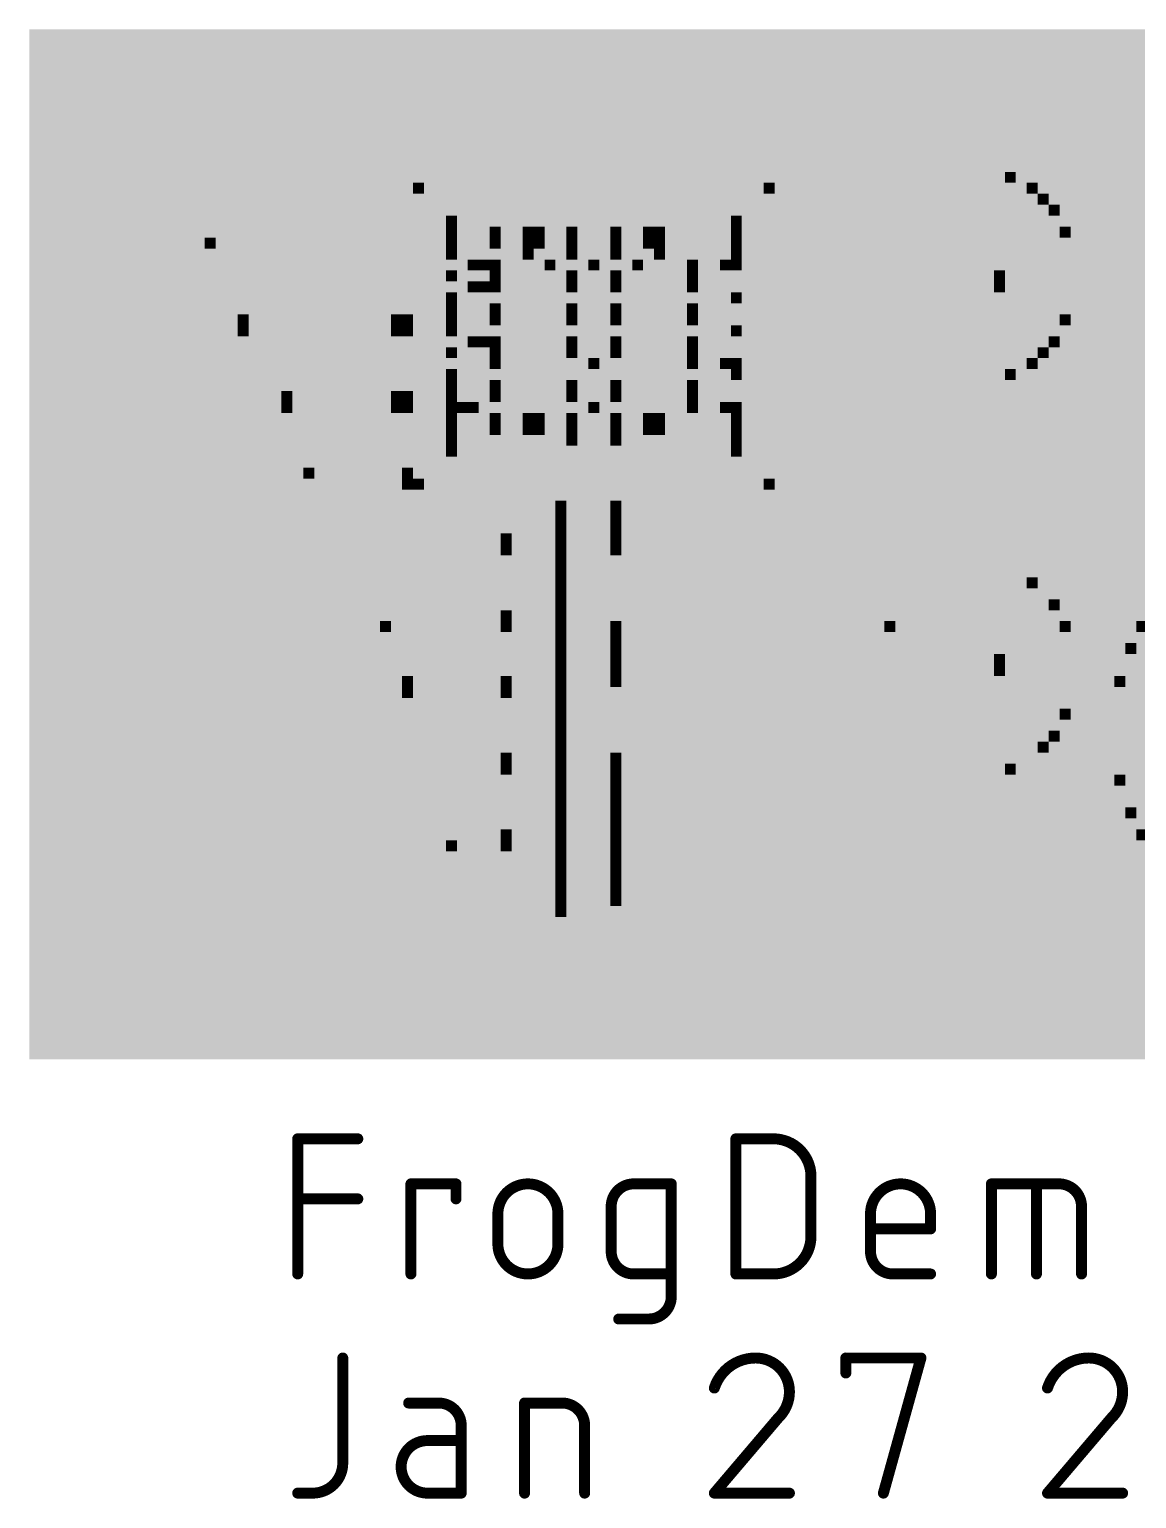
# Model space of a CAD drawing. Extents: x -12 to 108, y -5 to 75.
# Drawn here: x 87.21 to 94.91, y 53.68 to 63.89 of the extents above; entities that cross this region are included whole.
import ezdxf

# ---------------------------------------------------------------- set-up
doc = ezdxf.new("R2010")
doc.units = 0
doc.header["$MEASUREMENT"] = 0
doc.layers.get('0').update_dxf_attribs({"linetype": 'CONTINUOUS'})
for name, color, linetype in [('200', 132, 'CONTINUOUS'), ('201', 110, 'CONTINUOUS'), ('202', 140, 'CONTINUOUS'), ('203', 12, 'CONTINUOUS'), ('204', 40, 'CONTINUOUS'), ('21', 41, 'CONTINUOUS')]:
    doc.layers.add(name, color=color, linetype=linetype)

# ---------------------------------------------------------------- blocks, each defined once
blk = doc.blocks.new('RECT')
blk.add_solid([(-0.5, -0.5), (0.5, -0.5), (-0.5, 0.5), (0.5, 0.5)])

msp = doc.modelspace()

# ---------------------------------------------------------------- linework, layer by layer
at = {"layer": '21'}
for points, const_width in [([(89.0954, 56.1791, 1), (89.0573, 56.1791)], 0.0381), ([(89.0764, 56.1982, 1), (89.0764, 56.1601)], 0.0381), ([(89.4941, 56.1601, 1), (89.4941, 56.1982)], 0.0381), ([(92.1226, 56.1982, 1), (92.1226, 56.1601)], 0.0381), ([(92.1417, 56.1791, 1), (92.1036, 56.1791)], 0.0381), ([(92.3837, 56.1982, 1), (92.3837, 56.1601)], 0.0381), ([(92.6447, 55.9181, 0.4142), (92.3837, 56.1791)], 0.0762), ([(92.3837, 56.1601, 1), (92.3837, 56.1982)], 0.0381), ([(89.8635, 55.8849, 1), (89.8635, 55.8468)], 0.0381), ([(89.8826, 55.8659, 1), (89.8445, 55.8659)], 0.0381), ([(90.1958, 55.8659, 1), (90.1577, 55.8659)], 0.0381), ([(90.1768, 55.8468, 1), (90.1768, 55.8849)], 0.0381), ([(90.8856, 55.657, 1), (90.468, 55.657)], 0.0762), ([(91.4125, 55.8659, 0.4142), (91.2559, 55.7092)], 0.0762), ([(91.4125, 55.8849, 1), (91.4125, 55.8468)], 0.0381), ([(91.4125, 55.8468, 1), (91.4125, 55.8849)], 0.0381), ([(91.6926, 55.8659, 1), (91.6545, 55.8659)], 0.0381), ([(91.6736, 55.8468, 1), (91.6736, 55.8849)], 0.0381), ([(92.6638, 55.9181, 1), (92.6257, 55.9181)], 0.0381), ([(92.6257, 55.9181, 1), (92.6638, 55.9181)], 0.0381), ([(93.4764, 55.657, 1), (93.0587, 55.657)], 0.0762), ([(93.9182, 55.8659, 1), (93.8801, 55.8659)], 0.0381), ([(93.8992, 55.8849, 1), (93.8992, 55.8468)], 0.0381), ([(94.2315, 55.8659, 1), (94.1934, 55.8659)], 0.0381), ([(94.5257, 55.7092, 0.4142), (94.3691, 55.8659)], 0.0762), ([(94.3691, 55.8849, 1), (94.3691, 55.8468)], 0.0381), ([(94.3691, 55.8468, 1), (94.3691, 55.8849)], 0.0381), ([(89.0764, 55.7805, 1), (89.0764, 55.7424)], 0.0381), ([(89.4941, 55.7424, 1), (89.4941, 55.7805)], 0.0381), ([(90.1577, 55.7614, 1), (90.1958, 55.7614)], 0.0381), ([(90.487, 55.657, 1), (90.4489, 55.657)], 0.0381), ([(90.9047, 55.657, 1), (90.8666, 55.657)], 0.0381), ([(91.2749, 55.7092, 1), (91.2368, 55.7092)], 0.0381), ([(91.2368, 55.7092, 1), (91.2749, 55.7092)], 0.0381), ([(93.0778, 55.657, 1), (93.0397, 55.657)], 0.0381), ([(93.4955, 55.657, 1), (93.4574, 55.657)], 0.0381), ([(94.5448, 55.7092, 1), (94.5067, 55.7092)], 0.0381), ([(94.5067, 55.7092, 1), (94.5448, 55.7092)], 0.0381), ([(90.4489, 55.657, 1), (90.487, 55.657)], 0.0381), ([(90.8666, 55.657, 1), (90.9047, 55.657)], 0.0381), ([(93.0587, 55.5717, 1), (93.0587, 55.5336)], 0.0381), ([(93.0397, 55.657, 1), (93.0778, 55.657)], 0.0381), ([(93.4574, 55.657, 1), (93.4955, 55.657)], 0.0381), ([(93.4764, 55.5336, 1), (93.4764, 55.5717)], 0.0381), ([(90.487, 55.4482, 1), (90.4489, 55.4482)], 0.0381), ([(90.468, 55.4482, 1), (90.8856, 55.4482)], 0.0762), ([(90.9047, 55.4482, 1), (90.8666, 55.4482)], 0.0381), ([(92.3837, 55.2393, 0.4142), (92.6447, 55.5004)], 0.0762), ([(92.6638, 55.5004, 1), (92.6257, 55.5004)], 0.0381), ([(92.6257, 55.5004, 1), (92.6638, 55.5004)], 0.0381), ([(93.4574, 55.5526, 1), (93.4955, 55.5526)], 0.0381), ([(90.4489, 55.4482, 1), (90.487, 55.4482)], 0.0381), ([(90.8666, 55.4482, 1), (90.9047, 55.4482)], 0.0381), ([(91.2749, 55.396, 1), (91.2368, 55.396)], 0.0381), ([(91.2368, 55.396, 1), (91.2749, 55.396)], 0.0381), ([(91.2559, 55.396, 0.4142), (91.4125, 55.2393)], 0.0762), ([(93.0587, 55.396, 0.4142), (93.2154, 55.2393)], 0.0762), ([(93.0778, 55.396, 1), (93.0397, 55.396)], 0.0381), ([(93.0397, 55.396, 1), (93.0778, 55.396)], 0.0381), ([(91.4125, 55.2584, 1), (91.4125, 55.2203)], 0.0381), ([(91.4125, 55.2203, 1), (91.4125, 55.2584)], 0.0381), ([(91.6736, 55.2203, 1), (91.6736, 55.2584)], 0.0381), ([(92.1226, 55.2584, 1), (92.1226, 55.2203)], 0.0381), ([(92.3837, 55.2584, 1), (92.3837, 55.2203)], 0.0381), ([(92.3837, 55.2203, 1), (92.3837, 55.2584)], 0.0381), ([(93.2154, 55.2584, 1), (93.2154, 55.2203)], 0.0381), ([(93.2154, 55.2203, 1), (93.2154, 55.2584)], 0.0381), ([(93.4764, 55.2203, 1), (93.4764, 55.2584)], 0.0381), ([(89.0573, 55.2393, 1), (89.0954, 55.2393)], 0.0381), ([(89.8445, 55.2393, 1), (89.8826, 55.2393)], 0.0381), ([(92.1036, 55.2393, 1), (92.1417, 55.2393)], 0.0381), ([(93.8801, 55.2393, 1), (93.9182, 55.2393)], 0.0381), ([(94.1934, 55.2393, 1), (94.2315, 55.2393)], 0.0381), ([(94.5067, 55.2393, 1), (94.5448, 55.2393)], 0.0381), ([(91.5169, 54.9261, 0.4142), (91.6736, 55.0827)], 0.0762), ([(91.6926, 55.0827, 1), (91.6545, 55.0827)], 0.0381), ([(91.6545, 55.0827, 1), (91.6926, 55.0827)], 0.0381), ([(91.3081, 54.9451, 1), (91.3081, 54.907)], 0.0381), ([(91.5169, 54.9451, 1), (91.5169, 54.907)], 0.0381), ([(91.5169, 54.907, 1), (91.5169, 54.9451)], 0.0381), ([(89.4087, 54.6551, 1), (89.3706, 54.6551)], 0.0381), ([(92.26, 54.6551, 0.3252), (91.9729, 54.4463)], 0.0762), ([(92.26, 54.6742, 1), (92.26, 54.6361)], 0.0381), ([(92.495, 54.4202, 0.4142), (92.26, 54.6551)], 0.0762), ([(92.26, 54.6361, 1), (92.26, 54.6742)], 0.0381), ([(92.9063, 54.6551, 1), (92.8682, 54.6551)], 0.0381), ([(92.8873, 54.6742, 1), (92.8873, 54.6361)], 0.0381), ([(93.4277, 54.65, 1), (93.391, 54.6602)], 0.0381), ([(93.4094, 54.6361, 1), (93.4094, 54.6742)], 0.0381), ([(94.5765, 54.6551, 0.3252), (94.2893, 54.4463)], 0.0762), ([(94.5765, 54.6742, 1), (94.5765, 54.6361)], 0.0381), ([(94.8115, 54.4202, 0.4142), (94.5765, 54.6551)], 0.0762), ([(94.5765, 54.6361, 1), (94.5765, 54.6742)], 0.0381), ([(92.8682, 54.5507, 1), (92.9063, 54.5507)], 0.0381), ([(91.9547, 54.4522, 1), (91.991, 54.4404)], 0.0381), ([(92.4167, 54.2374, 0.2052), (92.495, 54.4202)], 0.0762), ([(92.514, 54.4202, 1), (92.4759, 54.4202)], 0.0381), ([(94.2712, 54.4522, 1), (94.3075, 54.4404)], 0.0381), ([(94.7331, 54.2374, 0.2052), (94.8115, 54.4202)], 0.0762), ([(94.8305, 54.4202, 1), (94.7924, 54.4202)], 0.0381), ([(89.8477, 54.3609, 1), (89.8477, 54.3228)], 0.0381), ([(90.2132, 54.1852, 0.4142), (90.0565, 54.3419)], 0.0762), ([(90.0565, 54.3609, 1), (90.0565, 54.3228)], 0.0381), ([(90.0565, 54.3228, 1), (90.0565, 54.3609)], 0.0381), ([(90.6725, 54.3419, 1), (90.6344, 54.3419)], 0.0381), ([(90.6535, 54.3609, 1), (90.6535, 54.3228)], 0.0381), ([(91.0712, 54.1852, 0.4142), (90.9145, 54.3419)], 0.0762), ([(90.9145, 54.3609, 1), (90.9145, 54.3228)], 0.0381), ([(90.9145, 54.3228, 1), (90.9145, 54.3609)], 0.0381), ([(92.4759, 54.4202, 1), (92.514, 54.4202)], 0.0381), ([(94.7924, 54.4202, 1), (94.8305, 54.4202)], 0.0381), ([(92.4035, 54.2512, 1), (92.4298, 54.2236)], 0.0381), ([(92.4312, 54.2251, 1), (92.4022, 54.2498)], 0.0381), ([(94.72, 54.2512, 1), (94.7463, 54.2236)], 0.0381), ([(94.7477, 54.2251, 1), (94.7186, 54.2498)], 0.0381), ([(90.2322, 54.1852, 1), (90.1941, 54.1852)], 0.0381), ([(90.1941, 54.1852, 1), (90.2322, 54.1852)], 0.0381), ([(91.0902, 54.1852, 1), (91.0521, 54.1852)], 0.0381), ([(91.0521, 54.1852, 1), (91.0902, 54.1852)], 0.0381), ([(89.9782, 54.0808, 1), (89.9782, 53.7153)], 0.0762), ([(89.9782, 54.0999, 1), (89.9782, 54.0618)], 0.0381), ([(89.9782, 54.0618, 1), (89.9782, 54.0999)], 0.0381), ([(90.2132, 54.0618, 1), (90.2132, 54.0999)], 0.0381), ([(89.1808, 53.7153, 0.4142), (89.3896, 53.9242)], 0.0762), ([(89.4087, 53.9242, 1), (89.3706, 53.9242)], 0.0381), ([(89.3706, 53.9242, 1), (89.4087, 53.9242)], 0.0381), ([(89.0764, 53.7344, 1), (89.0764, 53.6963)], 0.0381), ([(89.1808, 53.7344, 1), (89.1808, 53.6963)], 0.0381), ([(89.1808, 53.6963, 1), (89.1808, 53.7344)], 0.0381), ([(89.9782, 53.7344, 1), (89.9782, 53.6963)], 0.0381), ([(89.9782, 53.6963, 1), (89.9782, 53.7344)], 0.0381), ([(90.2132, 53.6963, 1), (90.2132, 53.7344)], 0.0381), ([(91.9729, 53.7344, 1), (91.9729, 53.6963)], 0.0381), ([(91.9584, 53.7277, 1), (91.9874, 53.703)], 0.0381), ([(92.495, 53.6963, 1), (92.495, 53.7344)], 0.0381), ([(93.13, 53.7204, 1), (93.1667, 53.7102)], 0.0381), ([(94.2893, 53.7344, 1), (94.2893, 53.6963)], 0.0381), ([(94.2748, 53.7277, 1), (94.3039, 53.703)], 0.0381), ([(94.8115, 53.6963, 1), (94.8115, 53.7344)], 0.0381), ([(90.1941, 53.7153, 1), (90.2322, 53.7153)], 0.0381), ([(90.6344, 53.7153, 1), (90.6725, 53.7153)], 0.0381), ([(91.0521, 53.7153, 1), (91.0902, 53.7153)], 0.0381)]:
    msp.add_lwpolyline(points, format="xyb", dxfattribs=dict(at, const_width=const_width))
at = {"layer": '21', "const_width": 0.0762}
for points in [[(89.0764, 55.2393), (89.0764, 56.1791)], [(89.0764, 56.1791), (89.4941, 56.1791)], [(92.1226, 55.2393), (92.1226, 56.1791)], [(92.1226, 56.1791), (92.3837, 56.1791)], [(89.8635, 55.2393), (89.8635, 55.8659)], [(89.8635, 55.8659), (90.1768, 55.8659)], [(90.1768, 55.8659), (90.1768, 55.7614)], [(91.4125, 55.8659), (91.6736, 55.8659)], [(91.6736, 55.8659), (91.6736, 55.0827)], [(92.6447, 55.9181), (92.6447, 55.5004)], [(93.8992, 55.2393), (93.8992, 55.8659)], [(93.8992, 55.8659), (94.3691, 55.8659)], [(94.2125, 55.2393), (94.2125, 55.8659)], [(89.0764, 55.7614), (89.4941, 55.7614)], [(90.468, 55.4482), (90.468, 55.657)], [(90.8856, 55.657), (90.8856, 55.4482)], [(91.2559, 55.396), (91.2559, 55.7092)], [(93.0587, 55.396), (93.0587, 55.657)], [(93.4764, 55.657), (93.4764, 55.5526)], [(94.5257, 55.7092), (94.5257, 55.2393)], [(93.4764, 55.5526), (93.0587, 55.5526)], [(91.6736, 55.2393), (91.4125, 55.2393)], [(92.3837, 55.2393), (92.1226, 55.2393)], [(93.4764, 55.2393), (93.2154, 55.2393)], [(91.5169, 54.9261), (91.3081, 54.9261)], [(89.3896, 54.6551), (89.3896, 53.9242)], [(92.8873, 54.5507), (92.8873, 54.6551)], [(92.8873, 54.6551), (93.4094, 54.6551)], [(93.4094, 54.6551), (93.1483, 53.7153)], [(90.0565, 54.3419), (89.8477, 54.3419)], [(90.6535, 53.7153), (90.6535, 54.3419)], [(90.6535, 54.3419), (90.9145, 54.3419)], [(92.4167, 54.2374), (91.9729, 53.7153)], [(94.7331, 54.2374), (94.2893, 53.7153)], [(90.2132, 53.7153), (90.2132, 54.1852)], [(91.0712, 54.1852), (91.0712, 53.7153)], [(90.2132, 54.0808), (89.9782, 54.0808)], [(89.1808, 53.7153), (89.0764, 53.7153)], [(89.9782, 53.7153), (90.2132, 53.7153)], [(91.9729, 53.7153), (92.495, 53.7153)], [(94.2893, 53.7153), (94.8115, 53.7153)]]:
    msp.add_lwpolyline(points, dxfattribs=at)

# ---------------------------------------------------------------- block references
at = {"layer": '200', "yscale": 0.0762}
for p, xscale in [((93.345, 62.865), 1.2954), ((95.7834, 62.865), 1.7526), ((93.4212, 62.7888), 1.4478), ((93.4593, 62.7126), 1.524), ((95.7834, 62.7888), 1.7526), ((95.7834, 62.7126), 1.7526), ((93.4974, 62.6364), 1.6002), ((95.7834, 62.6364), 1.7526), ((93.5355, 62.5602), 1.6764), ((95.7834, 62.5602), 1.7526), ((90.5637, 62.484), 0.1524), ((90.5637, 62.4078), 0.1524), ((90.8685, 62.484), 0.1524), ((90.8685, 62.4078), 0.1524), ((91.1352, 62.484), 0.2286), ((91.1352, 62.4078), 0.2286), ((91.4019, 62.484), 0.1524), ((91.4019, 62.4078), 0.1524), ((91.7067, 62.484), 0.1524), ((91.7067, 62.4078), 0.1524), ((92.9259, 62.484), 0.4572), ((92.9259, 62.4078), 0.4572), ((94.0308, 62.484), 0.6858), ((94.1451, 62.4078), 0.6096), ((95.1738, 62.484), 0.5334), ((95.1357, 62.4078), 0.4572), ((92.9259, 62.3316), 0.4572), ((94.1832, 62.3316), 0.5334), ((95.1357, 62.3316), 0.4572), ((90.297, 62.2554), 0.0762), ((91.9353, 62.2554), 0.1524), ((92.9259, 62.2554), 0.4572), ((94.1832, 62.2554), 0.5334), ((95.1357, 62.2554), 0.4572), ((90.297, 62.1792), 0.2286), ((90.297, 62.103), 0.0762), ((91.9353, 62.1792), 0.1524), ((91.9353, 62.103), 0.1524), ((92.9259, 62.1792), 0.4572), ((92.9259, 62.103), 0.4572), ((94.2213, 62.1792), 0.4572), ((94.2213, 62.103), 0.4572), ((95.1357, 62.1792), 0.4572), ((95.1357, 62.103), 0.4572), ((92.9259, 62.0268), 0.4572), ((94.1832, 62.0268), 0.5334), ((95.1738, 62.0268), 0.5334), ((90.297, 61.9506), 0.2286), ((90.297, 61.8744), 0.2286), ((91.9353, 61.9506), 0.1524), ((91.9353, 61.8744), 0.1524), ((92.9259, 61.9506), 0.4572), ((92.9259, 61.8744), 0.4572), ((94.0308, 61.8744), 0.6858), ((94.1451, 61.9506), 0.6096), ((95.7072, 61.9506), 1.6002), ((95.7453, 61.8744), 1.6764), ((93.5355, 61.7982), 1.6764), ((95.7453, 61.7982), 1.6764), ((90.297, 61.722), 0.0762), ((91.9353, 61.722), 0.1524), ((93.4974, 61.722), 1.6002), ((95.7453, 61.722), 1.6764), ((90.297, 61.6458), 0.2286), ((91.9353, 61.6458), 0.1524), ((93.4593, 61.6458), 1.524), ((93.4212, 61.5696), 1.4478), ((95.7453, 61.6458), 1.6764), ((95.1738, 61.5696), 0.5334), ((93.345, 61.4934), 1.2954), ((95.1357, 61.4934), 0.4572), ((90.297, 61.4172), 0.2286), ((91.9353, 61.4172), 0.1524), ((92.9259, 61.4172), 0.4572), ((95.1357, 61.4172), 0.4572), ((90.297, 61.341), 0.2286), ((91.9353, 61.341), 0.1524), ((92.9259, 61.341), 0.4572), ((92.9259, 61.2648), 0.4572), ((95.1357, 61.341), 0.4572), ((95.1357, 61.2648), 0.4572), ((90.5637, 61.1886), 0.1524), ((90.8685, 61.1886), 0.1524), ((91.1352, 61.1886), 0.2286), ((91.4019, 61.1886), 0.1524), ((91.7067, 61.1886), 0.1524), ((92.9259, 61.1886), 0.4572), ((95.1357, 61.1886), 0.4572), ((90.5637, 61.1124), 0.1524), ((90.8685, 61.1124), 0.1524), ((91.1352, 61.1124), 0.2286), ((91.4019, 61.1124), 0.1524), ((91.7067, 61.1124), 0.1524), ((92.9259, 61.1124), 0.4572), ((95.1357, 61.1124), 0.4572), ((92.9259, 61.0362), 0.4572), ((92.9259, 60.96), 0.4572), ((95.1357, 61.0362), 0.4572), ((95.7834, 60.96), 1.7526), ((92.9259, 60.8838), 0.4572), ((95.7834, 60.8838), 1.7526), ((92.9259, 60.8076), 0.4572), ((95.7834, 60.8076), 1.7526), ((92.9259, 60.7314), 0.4572), ((92.9259, 60.6552), 0.4572), ((95.7834, 60.7314), 1.7526), ((95.7834, 60.6552), 1.7526), ((92.9259, 60.579), 0.4572), ((95.7834, 60.579), 1.7526), ((93.3831, 60.1218), 1.3716), ((93.4212, 60.0456), 1.4478), ((93.4974, 59.9694), 1.6002), ((93.4974, 59.8932), 1.6002), ((93.5355, 59.817), 1.6764), ((92.9259, 59.7408), 0.4572), ((94.0689, 59.7408), 0.6096), ((92.9259, 59.6646), 0.4572), ((94.1451, 59.6646), 0.6096), ((95.2119, 59.6646), 0.6096), ((92.9259, 59.5884), 0.4572), ((94.1832, 59.5884), 0.5334), ((95.1738, 59.5884), 0.5334), ((92.9259, 59.5122), 0.4572), ((92.9259, 59.436), 0.4572), ((94.2213, 59.5122), 0.4572), ((94.2213, 59.436), 0.4572), ((95.0976, 59.5122), 0.5334), ((95.0976, 59.436), 0.5334), ((92.9259, 59.3598), 0.4572), ((94.1832, 59.3598), 0.5334), ((95.0595, 59.3598), 0.4572), ((92.9259, 59.2836), 0.4572), ((94.1832, 59.2836), 0.5334), ((95.0214, 59.2836), 0.5334), ((92.9259, 59.2074), 0.4572), ((92.9259, 59.1312), 0.4572), ((93.9927, 59.1312), 0.762), ((94.1451, 59.2074), 0.6096), ((95.0214, 59.2074), 0.5334), ((95.0214, 59.1312), 0.5334), ((93.5355, 59.055), 1.6764), ((95.0214, 59.055), 0.5334), ((93.4974, 58.9788), 1.6002), ((95.0214, 58.9788), 0.5334), ((93.4593, 58.9026), 1.524), ((93.4212, 58.8264), 1.4478), ((95.0214, 58.9026), 0.5334), ((95.0214, 58.8264), 0.5334), ((93.345, 58.7502), 1.2954), ((95.0214, 58.7502), 0.5334), ((92.9259, 58.674), 0.4572), ((95.0595, 58.674), 0.4572), ((92.9259, 58.5978), 0.4572), ((92.9259, 58.5216), 0.4572), ((95.0976, 58.5978), 0.5334), ((95.0976, 58.5216), 0.5334), ((92.9259, 58.4454), 0.4572), ((95.1738, 58.4454), 0.5334), ((92.9259, 58.3692), 0.4572), ((95.2119, 58.3692), 0.6096), ((92.9259, 58.293), 0.4572), ((92.9259, 58.2168), 0.4572), ((92.9259, 58.1406), 0.4572), ((92.9259, 58.0644), 0.4572), ((92.9259, 57.9882), 0.4572), ((92.9259, 57.912), 0.4572), ((92.9259, 57.8358), 0.4572)]:
    msp.add_blockref('RECT', p, dxfattribs=dict(at, xscale=xscale))
at = {"layer": '201', "yscale": 0.0762}
for p, xscale in [((91.1352, 62.865), 2.3622), ((94.0308, 62.865), 0.0762), ((89.916, 62.7888), 0.0762), ((92.3544, 62.7888), 0.0762), ((94.1832, 62.7888), 0.0762), ((94.2594, 62.7126), 0.0762), ((94.3356, 62.6364), 0.0762), ((89.154, 62.5602), 1.4478), ((90.1446, 62.5602), 0.0762), ((92.1258, 62.5602), 0.0762), ((88.4682, 62.4078), 0.0762), ((90.1446, 62.484), 0.0762), ((90.1446, 62.4078), 0.0762), ((90.4494, 62.484), 0.0762), ((90.4494, 62.4078), 0.0762), ((90.7542, 62.484), 0.0762), ((90.7542, 62.4078), 0.0762), ((91.5162, 62.484), 0.0762), ((91.5162, 62.4078), 0.0762), ((92.1258, 62.484), 0.0762), ((92.1258, 62.4078), 0.0762), ((93.4212, 62.484), 0.5334), ((94.4118, 62.484), 0.0762), ((90.1446, 62.3316), 0.0762), ((90.5637, 62.3316), 0.1524), ((90.8304, 62.3316), 0.2286), ((91.1352, 62.3316), 0.2286), ((91.44, 62.3316), 0.2286), ((91.7067, 62.3316), 0.1524), ((92.1258, 62.3316), 0.0762), ((90.1827, 62.2554), 0.1524), ((90.3732, 62.2554), 0.0762), ((90.5637, 62.2554), 0.1524), ((90.8304, 62.2554), 0.0762), ((91.1352, 62.2554), 0.0762), ((91.44, 62.2554), 0.0762), ((91.7067, 62.2554), 0.1524), ((92.1258, 62.2554), 0.0762), ((90.1446, 62.1792), 0.0762), ((90.1827, 62.103), 0.1524), ((90.3732, 62.103), 0.0762), ((90.5637, 62.1792), 0.1524), ((90.5637, 62.103), 0.1524), ((91.1352, 62.1792), 0.2286), ((91.1352, 62.103), 0.2286), ((91.7067, 62.1792), 0.1524), ((91.7067, 62.103), 0.1524), ((92.0877, 62.1792), 0.1524), ((92.0877, 62.103), 0.1524), ((93.9546, 62.1792), 0.0762), ((93.9546, 62.103), 0.0762), ((90.1446, 62.0268), 0.0762), ((92.1258, 62.0268), 0.0762), ((88.6968, 61.8744), 0.0762), ((89.7636, 61.8744), 0.0762), ((90.1446, 61.9506), 0.0762), ((90.1446, 61.8744), 0.0762), ((90.5637, 61.9506), 0.1524), ((90.5637, 61.8744), 0.1524), ((91.1352, 61.9506), 0.2286), ((91.1352, 61.8744), 0.2286), ((91.7067, 61.9506), 0.1524), ((91.7067, 61.8744), 0.1524), ((92.0877, 61.9506), 0.1524), ((92.0877, 61.8744), 0.1524), ((93.4212, 61.8744), 0.5334), ((94.4118, 61.8744), 0.0762), ((88.6968, 61.7982), 0.0762), ((89.7636, 61.7982), 0.0762), ((90.1446, 61.7982), 0.0762), ((92.1258, 61.7982), 0.0762), ((90.1827, 61.722), 0.1524), ((90.3732, 61.722), 0.0762), ((90.5637, 61.722), 0.1524), ((90.8685, 61.722), 0.1524), ((91.1352, 61.722), 0.2286), ((91.4019, 61.722), 0.1524), ((91.7067, 61.722), 0.1524), ((92.0877, 61.722), 0.1524), ((94.3356, 61.722), 0.0762), ((90.1446, 61.6458), 0.0762), ((90.2589, 61.5696), 0.3048), ((90.5637, 61.6458), 0.1524), ((90.5637, 61.5696), 0.1524), ((91.1352, 61.6458), 0.2286), ((91.1352, 61.5696), 0.0762), ((91.7067, 61.6458), 0.1524), ((91.7067, 61.5696), 0.1524), ((91.9353, 61.5696), 0.1524), ((92.0877, 61.6458), 0.1524), ((92.1258, 61.5696), 0.0762), ((94.1832, 61.5696), 0.0762), ((94.2594, 61.6458), 0.0762), ((90.1446, 61.4934), 0.0762), ((92.1258, 61.4934), 0.0762), ((94.0308, 61.4934), 0.0762), ((90.1446, 61.4172), 0.0762), ((90.5637, 61.4172), 0.1524), ((91.1352, 61.4172), 0.2286), ((91.7067, 61.4172), 0.1524), ((92.0877, 61.4172), 0.1524), ((93.345, 61.4172), 0.381), ((89.0016, 61.341), 0.0762), ((89.0016, 61.2648), 0.0762), ((89.7636, 61.341), 0.0762), ((89.7636, 61.2648), 0.0762), ((90.1446, 61.341), 0.0762), ((90.1446, 61.2648), 0.0762), ((90.297, 61.2648), 0.0762), ((90.5637, 61.341), 0.1524), ((90.5637, 61.2648), 0.1524), ((90.8685, 61.2648), 0.1524), ((91.1352, 61.341), 0.2286), ((91.1352, 61.2648), 0.0762), ((91.4019, 61.2648), 0.1524), ((91.7067, 61.341), 0.1524), ((91.7067, 61.2648), 0.1524), ((91.9353, 61.2648), 0.1524), ((92.0877, 61.341), 0.1524), ((92.1258, 61.2648), 0.0762), ((89.3826, 61.1886), 0.6858), ((90.1446, 61.1886), 0.0762), ((90.4494, 61.1886), 0.0762), ((90.7542, 61.1886), 0.0762), ((91.5162, 61.1886), 0.0762), ((92.1258, 61.1886), 0.0762), ((90.1446, 61.1124), 0.0762), ((90.4494, 61.1124), 0.0762), ((90.7542, 61.1124), 0.0762), ((91.5162, 61.1124), 0.0762), ((92.1258, 61.1124), 0.0762), ((90.1446, 61.0362), 0.0762), ((90.1446, 60.96), 0.0762), ((90.5637, 61.0362), 0.1524), ((90.8685, 61.0362), 0.1524), ((91.1352, 61.0362), 0.2286), ((91.4019, 61.0362), 0.1524), ((91.7067, 61.0362), 0.1524), ((92.1258, 61.0362), 0.0762), ((92.1258, 60.96), 0.0762), ((89.535, 60.8838), 0.6858), ((89.154, 60.8076), 0.0762), ((89.8398, 60.8076), 0.0762), ((89.4969, 60.7314), 0.6096), ((89.916, 60.7314), 0.0762), ((90.4113, 60.6552), 0.9144), ((91.821, 60.6552), 0.9906), ((92.3544, 60.7314), 0.0762), ((90.9066, 60.579), 0.0762), ((91.2876, 60.579), 0.0762), ((90.9066, 60.5028), 0.0762), ((91.2876, 60.5028), 0.0762), ((90.5256, 60.3504), 0.0762), ((90.9066, 60.4266), 0.0762), ((90.9066, 60.3504), 0.0762), ((91.2876, 60.4266), 0.0762), ((91.2876, 60.3504), 0.0762), ((90.5256, 60.2742), 0.0762), ((90.9066, 60.2742), 0.0762), ((91.2876, 60.2742), 0.0762), ((89.916, 60.198), 1.143), ((90.9066, 60.198), 0.0762), ((91.8972, 60.198), 1.2954), ((93.1545, 60.198), 0.9144), ((90.9066, 60.1218), 0.0762), ((90.9066, 60.0456), 0.0762), ((94.1832, 60.0456), 0.0762), ((90.9066, 59.9694), 0.0762), ((90.1065, 59.8932), 0.9144), ((90.9066, 59.8932), 0.0762), ((94.3356, 59.8932), 0.0762), ((89.6874, 59.7408), 0.0762), ((90.5256, 59.817), 0.0762), ((90.5256, 59.7408), 0.0762), ((90.9066, 59.817), 0.0762), ((90.9066, 59.7408), 0.0762), ((91.2876, 59.7408), 0.0762), ((93.1926, 59.7408), 0.0762), ((93.6498, 59.7408), 0.2286), ((94.4118, 59.7408), 0.0762), ((94.9452, 59.7408), 0.0762), ((90.9066, 59.6646), 0.0762), ((91.2876, 59.6646), 0.0762), ((90.9066, 59.5884), 0.0762), ((91.2876, 59.5884), 0.0762), ((94.869, 59.5884), 0.0762), ((90.9066, 59.5122), 0.0762), ((90.9066, 59.436), 0.0762), ((91.2876, 59.5122), 0.0762), ((91.2876, 59.436), 0.0762), ((93.9546, 59.5122), 0.0762), ((93.9546, 59.436), 0.0762), ((89.8398, 59.3598), 0.0762), ((90.5256, 59.3598), 0.0762), ((90.9066, 59.3598), 0.0762), ((91.2876, 59.3598), 0.0762), ((94.7928, 59.3598), 0.0762), ((89.8398, 59.2836), 0.0762), ((90.5256, 59.2836), 0.0762), ((90.9066, 59.2836), 0.0762), ((91.7067, 59.2836), 0.9144), ((90.1827, 59.2074), 0.6096), ((90.9066, 59.2074), 0.0762), ((90.9066, 59.1312), 0.0762), ((93.3831, 59.1312), 0.4572), ((94.4118, 59.1312), 0.0762), ((90.9066, 59.055), 0.0762), ((90.9066, 58.9788), 0.0762), ((94.3356, 58.9788), 0.0762), ((90.297, 58.9026), 0.381), ((90.5256, 58.8264), 0.0762), ((90.9066, 58.9026), 0.0762), ((90.9066, 58.8264), 0.0762), ((91.2876, 58.8264), 0.0762), ((94.2594, 58.9026), 0.0762), ((90.5256, 58.7502), 0.0762), ((90.9066, 58.7502), 0.0762), ((91.2876, 58.7502), 0.0762), ((94.0308, 58.7502), 0.0762), ((90.9066, 58.674), 0.0762), ((91.2876, 58.674), 0.0762), ((94.7928, 58.674), 0.0762), ((90.9066, 58.5978), 0.0762), ((90.9066, 58.5216), 0.0762), ((91.2876, 58.5978), 0.0762), ((91.2876, 58.5216), 0.0762), ((90.9066, 58.4454), 0.0762), ((91.2876, 58.4454), 0.0762), ((94.869, 58.4454), 0.0762), ((90.9066, 58.3692), 0.0762), ((91.2876, 58.3692), 0.0762), ((90.1446, 58.2168), 0.0762), ((90.5256, 58.293), 0.0762), ((90.5256, 58.2168), 0.0762), ((90.9066, 58.293), 0.0762), ((90.9066, 58.2168), 0.0762), ((91.2876, 58.293), 0.0762), ((91.2876, 58.2168), 0.0762), ((94.9452, 58.293), 0.0762), ((90.3732, 58.1406), 0.381), ((90.9066, 58.1406), 0.0762), ((91.2876, 58.1406), 0.0762), ((90.9066, 58.0644), 0.0762), ((91.2876, 58.0644), 0.0762), ((90.9066, 57.9882), 0.0762), ((90.9066, 57.912), 0.0762), ((91.2876, 57.9882), 0.0762), ((91.2876, 57.912), 0.0762), ((90.9066, 57.8358), 0.0762), ((91.2876, 57.8358), 0.0762), ((90.9066, 57.7596), 0.0762)]:
    msp.add_blockref('RECT', p, dxfattribs=dict(at, xscale=xscale))
at = {"layer": '202', "yscale": 0.0762}
for p, xscale in [((91.1352, 62.7126), 2.5146), ((91.1352, 62.7888), 2.3622), ((91.1352, 62.6364), 2.5146), ((89.9922, 62.5602), 0.2286), ((92.2782, 62.5602), 0.2286), ((89.2683, 62.484), 1.6764), ((89.3064, 62.4078), 1.6002), ((92.2782, 62.484), 0.2286), ((92.2782, 62.4078), 0.2286), ((89.9922, 62.3316), 0.2286), ((92.2782, 62.3316), 0.2286), ((89.9922, 62.2554), 0.2286), ((92.2782, 62.2554), 0.2286), ((89.9922, 62.1792), 0.2286), ((89.9922, 62.103), 0.2286), ((92.2782, 62.1792), 0.2286), ((92.2782, 62.103), 0.2286), ((89.9922, 62.0268), 0.2286), ((92.2782, 62.0268), 0.2286), ((89.2302, 61.8744), 0.9906), ((89.9922, 61.9506), 0.2286), ((89.9922, 61.8744), 0.2286), ((92.2782, 61.9506), 0.2286), ((92.2782, 61.8744), 0.2286), ((89.2302, 61.7982), 0.9906), ((89.9922, 61.7982), 0.2286), ((92.2782, 61.7982), 0.2286), ((89.9922, 61.722), 0.2286), ((92.2782, 61.722), 0.2286), ((89.9922, 61.6458), 0.2286), ((89.9922, 61.5696), 0.2286), ((92.2782, 61.6458), 0.2286), ((92.2782, 61.5696), 0.2286), ((89.9922, 61.4934), 0.2286), ((92.2782, 61.4934), 0.2286), ((89.9922, 61.4172), 0.2286), ((92.2782, 61.4172), 0.2286), ((89.3826, 61.341), 0.6858), ((89.3826, 61.2648), 0.6858), ((89.9922, 61.341), 0.2286), ((89.9922, 61.2648), 0.2286), ((92.2782, 61.341), 0.2286), ((92.2782, 61.2648), 0.2286), ((89.9922, 61.1886), 0.2286), ((92.2782, 61.1886), 0.2286), ((89.9922, 61.1124), 0.2286), ((92.2782, 61.1124), 0.2286), ((89.9922, 61.0362), 0.2286), ((89.9922, 60.96), 0.2286), ((92.2782, 61.0362), 0.2286), ((92.2782, 60.96), 0.2286), ((91.1352, 60.8838), 2.5146), ((89.4969, 60.8076), 0.6096), ((91.1352, 60.8076), 2.5146), ((91.1352, 60.7314), 2.3622), ((91.0971, 60.6552), 0.4572), ((91.0971, 60.579), 0.3048), ((91.0971, 60.5028), 0.3048), ((89.916, 60.3504), 1.143), ((91.0971, 60.4266), 0.3048), ((91.0971, 60.3504), 0.3048), ((89.916, 60.2742), 1.143), ((91.0971, 60.2742), 0.3048), ((91.0971, 60.198), 0.3048), ((91.7448, 60.1218), 1.6002), ((91.7448, 60.0456), 1.6002), ((91.7448, 59.9694), 1.6002), ((91.7448, 59.8932), 1.6002), ((90.0684, 59.817), 0.8382), ((90.1065, 59.7408), 0.762), ((91.7448, 59.817), 1.6002), ((91.0971, 59.7408), 0.3048), ((91.0971, 59.6646), 0.3048), ((91.0971, 59.5884), 0.3048), ((91.0971, 59.5122), 0.3048), ((91.0971, 59.436), 0.3048), ((90.1827, 59.3598), 0.6096), ((91.0971, 59.3598), 0.3048), ((90.1827, 59.2836), 0.6096), ((91.0971, 59.2836), 0.3048), ((91.5543, 59.2074), 1.2192), ((91.5543, 59.1312), 1.2192), ((91.5543, 59.055), 1.2192), ((91.5543, 58.9788), 1.2192), ((90.2589, 58.8264), 0.4572), ((91.5543, 58.9026), 1.2192), ((91.0971, 58.8264), 0.3048), ((90.2589, 58.7502), 0.4572), ((91.0971, 58.7502), 0.3048), ((91.0971, 58.674), 0.3048), ((91.0971, 58.5978), 0.3048), ((91.0971, 58.5216), 0.3048), ((91.0971, 58.4454), 0.3048), ((91.0971, 58.3692), 0.3048), ((90.3351, 58.293), 0.3048), ((90.3351, 58.2168), 0.3048), ((91.0971, 58.293), 0.3048), ((91.0971, 58.2168), 0.3048), ((91.0971, 58.1406), 0.3048), ((91.0971, 58.0644), 0.3048), ((91.0971, 57.9882), 0.3048), ((91.0971, 57.912), 0.3048), ((91.0971, 57.8358), 0.3048), ((91.0971, 57.7596), 0.3048)]:
    msp.add_blockref('RECT', p, dxfattribs=dict(at, xscale=xscale))
at = {"layer": '203', "xscale": 0.1524, "yscale": 0.0762}
for p in [(90.8685, 62.1792), (90.8685, 62.103), (91.4019, 62.1792), (91.4019, 62.103), (90.8685, 62.0268), (91.4019, 62.0268), (90.8685, 61.9506), (90.8685, 61.8744), (91.4019, 61.9506), (91.4019, 61.8744), (90.8685, 61.6458), (90.8685, 61.5696), (91.4019, 61.6458), (91.4019, 61.5696), (90.8685, 61.4934), (91.4019, 61.4934), (90.8685, 61.4172), (91.4019, 61.4172), (90.8685, 61.341), (91.4019, 61.341)]:
    msp.add_blockref('RECT', p, dxfattribs=at)
at = {"layer": '204', "yscale": 0.0762}
for p, xscale in [((93.9546, 63.8556), 13.4874), ((93.9546, 63.7794), 13.4874), ((93.9546, 63.7032), 13.4874), ((93.9546, 63.627), 13.4874), ((93.9546, 63.5508), 13.4874), ((93.9546, 63.4746), 13.4874), ((93.9546, 63.3984), 13.4874), ((93.9546, 63.3222), 13.4874), ((93.9546, 63.246), 13.4874), ((93.9546, 63.1698), 13.4874), ((93.9546, 63.0936), 13.4874), ((93.9546, 63.0174), 13.4874), ((93.9546, 62.9412), 13.4874), ((88.5825, 62.865), 2.7432), ((92.5068, 62.865), 0.381), ((94.488, 62.865), 0.8382), ((88.5444, 62.7888), 2.667), ((88.5444, 62.7126), 2.667), ((92.5449, 62.7888), 0.3048), ((92.5449, 62.7126), 0.3048), ((94.5642, 62.7888), 0.6858), ((94.6023, 62.7126), 0.6096), ((88.5444, 62.6364), 2.667), ((92.5449, 62.6364), 0.3048), ((94.6404, 62.6364), 0.5334), ((87.8205, 62.5602), 1.2192), ((91.1352, 62.5602), 1.905), ((92.5449, 62.5602), 0.3048), ((94.6404, 62.5602), 0.5334), ((87.8205, 62.484), 1.2192), ((87.8205, 62.4078), 1.2192), ((90.297, 62.484), 0.2286), ((90.297, 62.4078), 0.2286), ((90.678, 62.484), 0.0762), ((90.678, 62.4078), 0.0762), ((90.9828, 62.484), 0.0762), ((90.9828, 62.4078), 0.0762), ((91.2876, 62.484), 0.0762), ((91.2876, 62.4078), 0.0762), ((91.5924, 62.484), 0.0762), ((91.5924, 62.4078), 0.0762), ((91.9353, 62.484), 0.3048), ((91.9353, 62.4078), 0.3048), ((92.5449, 62.484), 0.3048), ((92.5449, 62.4078), 0.3048), ((93.4974, 62.4078), 0.6858), ((94.6785, 62.484), 0.4572), ((94.6785, 62.4078), 0.4572), ((88.5444, 62.3316), 2.667), ((90.3351, 62.3316), 0.3048), ((90.678, 62.3316), 0.0762), ((90.9828, 62.3316), 0.0762), ((91.2876, 62.3316), 0.0762), ((91.5924, 62.3316), 0.0762), ((91.9353, 62.3316), 0.3048), ((92.5449, 62.3316), 0.3048), ((93.5355, 62.3316), 0.762), ((94.6785, 62.3316), 0.4572), ((88.5444, 62.2554), 2.667), ((90.4494, 62.2554), 0.0762), ((90.7161, 62.2554), 0.1524), ((90.9828, 62.2554), 0.2286), ((91.2876, 62.2554), 0.2286), ((91.5543, 62.2554), 0.1524), ((91.821, 62.2554), 0.0762), ((92.0496, 62.2554), 0.0762), ((92.5449, 62.2554), 0.3048), ((93.5355, 62.2554), 0.762), ((94.6785, 62.2554), 0.4572), ((88.5444, 62.1792), 2.667), ((88.5444, 62.103), 2.667), ((90.4494, 62.1792), 0.0762), ((90.4494, 62.103), 0.0762), ((90.7161, 62.1792), 0.1524), ((90.7161, 62.103), 0.1524), ((90.9828, 62.1792), 0.0762), ((90.9828, 62.103), 0.0762), ((91.2876, 62.1792), 0.0762), ((91.2876, 62.103), 0.0762), ((91.5543, 62.1792), 0.1524), ((91.5543, 62.103), 0.1524), ((91.821, 62.1792), 0.0762), ((91.821, 62.103), 0.0762), ((92.5449, 62.1792), 0.3048), ((92.5449, 62.103), 0.3048), ((93.5355, 62.1792), 0.762), ((93.5355, 62.103), 0.762), ((94.6785, 62.1792), 0.4572), ((94.6785, 62.103), 0.4572), ((88.5444, 62.0268), 2.667), ((90.4875, 62.0268), 0.6096), ((91.1352, 62.0268), 0.381), ((91.7829, 62.0268), 0.6096), ((92.5449, 62.0268), 0.3048), ((93.5355, 62.0268), 0.762), ((94.6785, 62.0268), 0.4572), ((88.5444, 61.9506), 2.667), ((87.9348, 61.8744), 1.4478), ((89.8398, 61.8744), 0.0762), ((90.4494, 61.9506), 0.0762), ((90.4494, 61.8744), 0.0762), ((90.7161, 61.9506), 0.1524), ((90.7161, 61.8744), 0.1524), ((90.9828, 61.9506), 0.0762), ((90.9828, 61.8744), 0.0762), ((91.2876, 61.9506), 0.0762), ((91.2876, 61.8744), 0.0762), ((91.5543, 61.9506), 0.1524), ((91.5543, 61.8744), 0.1524), ((91.821, 61.9506), 0.0762), ((91.821, 61.8744), 0.0762), ((92.5449, 61.9506), 0.3048), ((92.5449, 61.8744), 0.3048), ((93.4974, 61.9506), 0.6858), ((94.6785, 61.9506), 0.4572), ((94.6785, 61.8744), 0.4572), ((87.9348, 61.7982), 1.4478), ((89.8398, 61.7982), 0.0762), ((91.1352, 61.7982), 1.905), ((92.5449, 61.7982), 0.3048), ((94.6404, 61.7982), 0.5334), ((88.5444, 61.722), 2.667), ((90.4494, 61.722), 0.0762), ((90.7161, 61.722), 0.1524), ((90.9828, 61.722), 0.0762), ((91.2876, 61.722), 0.0762), ((91.5543, 61.722), 0.1524), ((91.821, 61.722), 0.0762), ((92.5449, 61.722), 0.3048), ((94.6404, 61.722), 0.5334), ((88.5444, 61.6458), 2.667), ((88.5444, 61.5696), 2.667), ((90.4494, 61.6458), 0.0762), ((90.4494, 61.5696), 0.0762), ((90.7161, 61.6458), 0.1524), ((90.7161, 61.5696), 0.1524), ((90.9828, 61.6458), 0.0762), ((91.0209, 61.5696), 0.1524), ((91.2495, 61.5696), 0.1524), ((91.2876, 61.6458), 0.0762), ((91.5543, 61.6458), 0.1524), ((91.5543, 61.5696), 0.1524), ((91.821, 61.6458), 0.0762), ((91.821, 61.5696), 0.0762), ((92.0496, 61.5696), 0.0762), ((92.5449, 61.6458), 0.3048), ((92.5449, 61.5696), 0.3048), ((94.5642, 61.5696), 0.6858), ((94.6023, 61.6458), 0.6096), ((88.5444, 61.4934), 2.667), ((90.4875, 61.4934), 0.6096), ((91.1352, 61.4934), 0.381), ((91.7829, 61.4934), 0.6096), ((92.5449, 61.4934), 0.3048), ((94.488, 61.4934), 0.8382), ((88.5444, 61.4172), 2.667), ((90.4494, 61.4172), 0.0762), ((90.7161, 61.4172), 0.1524), ((90.9828, 61.4172), 0.0762), ((91.2876, 61.4172), 0.0762), ((91.5543, 61.4172), 0.1524), ((91.821, 61.4172), 0.0762), ((92.5449, 61.4172), 0.3048), ((94.2213, 61.4172), 1.3716), ((88.0872, 61.341), 1.7526), ((88.0872, 61.2648), 1.7526), ((89.8398, 61.341), 0.0762), ((89.8398, 61.2648), 0.0762), ((90.2208, 61.2648), 0.0762), ((90.4113, 61.2648), 0.1524), ((90.4494, 61.341), 0.0762), ((90.7161, 61.341), 0.1524), ((90.7161, 61.2648), 0.1524), ((90.9828, 61.341), 0.0762), ((91.0209, 61.2648), 0.1524), ((91.2495, 61.2648), 0.1524), ((91.2876, 61.341), 0.0762), ((91.5543, 61.341), 0.1524), ((91.5543, 61.2648), 0.1524), ((91.821, 61.341), 0.0762), ((91.821, 61.2648), 0.0762), ((92.0496, 61.2648), 0.0762), ((92.5449, 61.341), 0.3048), ((92.5449, 61.2648), 0.3048), ((94.0308, 61.341), 1.7526), ((94.0308, 61.2648), 1.7526), ((88.1253, 61.1886), 1.8288), ((89.8017, 61.1886), 0.1524), ((90.297, 61.1886), 0.2286), ((90.678, 61.1886), 0.0762), ((90.9828, 61.1886), 0.0762), ((91.2876, 61.1886), 0.0762), ((91.5924, 61.1886), 0.0762), ((91.9353, 61.1886), 0.3048), ((92.5449, 61.1886), 0.3048), ((94.0308, 61.1886), 1.7526), ((88.5444, 61.1124), 2.667), ((90.297, 61.1124), 0.2286), ((90.678, 61.1124), 0.0762), ((90.9828, 61.1124), 0.0762), ((91.2876, 61.1124), 0.0762), ((91.5924, 61.1124), 0.0762), ((91.9353, 61.1124), 0.3048), ((92.5449, 61.1124), 0.3048), ((94.0308, 61.1124), 1.7526), ((88.5444, 61.0362), 2.667), ((88.5444, 60.96), 2.667), ((90.3351, 61.0362), 0.3048), ((91.1352, 60.96), 1.905), ((90.7161, 61.0362), 0.1524), ((90.9828, 61.0362), 0.0762), ((91.2876, 61.0362), 0.0762), ((91.5543, 61.0362), 0.1524), ((91.9353, 61.0362), 0.3048), ((92.5449, 61.0362), 0.3048), ((92.5449, 60.96), 0.3048), ((94.0308, 61.0362), 1.7526), ((94.0308, 60.96), 1.7526), ((88.2015, 60.8838), 1.9812), ((92.5449, 60.8838), 0.3048), ((94.0308, 60.8838), 1.7526), ((88.1634, 60.8076), 1.905), ((92.5449, 60.8076), 0.3048), ((94.0308, 60.8076), 1.7526), ((88.2015, 60.7314), 1.9812), ((88.5825, 60.6552), 2.7432), ((89.8398, 60.7314), 0.0762), ((92.5068, 60.6552), 0.381), ((92.5449, 60.7314), 0.3048), ((94.0308, 60.7314), 1.7526), ((94.0308, 60.6552), 1.7526), ((89.0397, 60.579), 3.6576), ((92.0115, 60.579), 1.3716), ((94.0308, 60.579), 1.7526), ((89.0397, 60.5028), 3.6576), ((96.012, 60.5028), 9.3726), ((89.0397, 60.4266), 3.6576), ((88.2777, 60.3504), 2.1336), ((90.7161, 60.3504), 0.3048), ((96.012, 60.4266), 9.3726), ((96.012, 60.3504), 9.3726), ((88.2777, 60.2742), 2.1336), ((90.7161, 60.2742), 0.3048), ((96.012, 60.2742), 9.3726), ((88.2777, 60.198), 2.1336), ((90.678, 60.198), 0.381), ((92.6211, 60.198), 0.1524), ((94.5642, 60.198), 1.905), ((89.0397, 60.1218), 3.6576), ((89.0397, 60.0456), 3.6576), ((92.6211, 60.1218), 0.1524), ((92.6211, 60.0456), 0.1524), ((94.7166, 60.1218), 1.2954), ((94.7166, 60.0456), 0.9906), ((89.0397, 59.9694), 3.6576), ((92.6211, 59.9694), 0.1524), ((94.7166, 59.9694), 0.8382), ((88.4301, 59.8932), 2.4384), ((90.7161, 59.8932), 0.3048), ((92.6211, 59.8932), 0.1524), ((94.7166, 59.8932), 0.6858), ((88.4301, 59.817), 2.4384), ((88.4301, 59.7408), 2.4384), ((90.7161, 59.817), 0.3048), ((90.7161, 59.7408), 0.3048), ((92.0115, 59.7408), 1.3716), ((92.6211, 59.817), 0.1524), ((93.3831, 59.7408), 0.3048), ((94.6785, 59.817), 0.6096), ((94.6785, 59.7408), 0.4572), ((89.0397, 59.6646), 3.6576), ((92.0115, 59.6646), 1.3716), ((93.4974, 59.6646), 0.6858), ((94.6785, 59.6646), 0.4572), ((89.0397, 59.5884), 3.6576), ((92.0115, 59.5884), 1.3716), ((93.5355, 59.5884), 0.762), ((94.6404, 59.5884), 0.381), ((89.0397, 59.5122), 3.6576), ((89.0397, 59.436), 3.6576), ((92.0115, 59.5122), 1.3716), ((92.0115, 59.436), 1.3716), ((93.5355, 59.5122), 0.762), ((93.5355, 59.436), 0.762), ((94.6404, 59.5122), 0.381), ((94.6404, 59.436), 0.381), ((88.5063, 59.3598), 2.5908), ((90.7161, 59.3598), 0.3048), ((92.0115, 59.3598), 1.3716), ((93.5355, 59.3598), 0.762), ((94.6023, 59.3598), 0.3048), ((88.5063, 59.2836), 2.5908), ((90.7161, 59.2836), 0.3048), ((92.4306, 59.2836), 0.5334), ((93.5355, 59.2836), 0.762), ((94.6023, 59.2836), 0.3048), ((88.5444, 59.2074), 2.667), ((89.0397, 59.1312), 3.6576), ((90.678, 59.2074), 0.381), ((92.4306, 59.2074), 0.5334), ((92.4306, 59.1312), 0.5334), ((93.4974, 59.2074), 0.6858), ((94.6023, 59.2074), 0.3048), ((94.6023, 59.1312), 0.3048), ((89.0397, 59.055), 3.6576), ((92.4306, 59.055), 0.5334), ((94.5642, 59.055), 0.381), ((89.0397, 58.9788), 3.6576), ((92.4306, 58.9788), 0.5334), ((94.5642, 58.9788), 0.381), ((88.6587, 58.9026), 2.8956), ((88.6206, 58.8264), 2.8194), ((90.678, 58.9026), 0.381), ((90.7161, 58.8264), 0.3048), ((92.0115, 58.8264), 1.3716), ((92.4306, 58.9026), 0.5334), ((94.4499, 58.8264), 0.6096), ((94.5261, 58.9026), 0.4572), ((88.6206, 58.7502), 2.8194), ((90.7161, 58.7502), 0.3048), ((92.0115, 58.7502), 1.3716), ((94.4118, 58.7502), 0.6858), ((89.0397, 58.674), 3.6576), ((92.0115, 58.674), 1.3716), ((93.9546, 58.674), 1.6002), ((89.0397, 58.5978), 3.6576), ((89.0397, 58.5216), 3.6576), ((92.0115, 58.5978), 1.3716), ((92.0115, 58.5216), 1.3716), ((93.9927, 58.5978), 1.6764), ((93.9927, 58.5216), 1.6764), ((89.0397, 58.4454), 3.6576), ((92.0115, 58.4454), 1.3716), ((93.9927, 58.4454), 1.6764), ((89.0397, 58.3692), 3.6576), ((92.0115, 58.3692), 1.3716), ((94.0308, 58.3692), 1.7526), ((88.6968, 58.293), 2.9718), ((88.6587, 58.2168), 2.8956), ((90.7161, 58.293), 0.3048), ((90.7161, 58.2168), 0.3048), ((92.0115, 58.293), 1.3716), ((92.0115, 58.2168), 1.3716), ((94.0308, 58.293), 1.7526), ((94.0689, 58.2168), 1.8288), ((88.6968, 58.1406), 2.9718), ((90.7161, 58.1406), 0.3048), ((92.0115, 58.1406), 1.3716), ((94.107, 58.1406), 1.905), ((89.0397, 58.0644), 3.6576), ((92.0115, 58.0644), 1.3716), ((94.1451, 58.0644), 1.9812), ((89.0397, 57.9882), 3.6576), ((89.0397, 57.912), 3.6576), ((92.0115, 57.9882), 1.3716), ((92.0115, 57.912), 1.3716), ((94.1832, 57.9882), 2.0574), ((94.2213, 57.912), 2.1336), ((89.0397, 57.8358), 3.6576), ((92.0115, 57.8358), 1.3716), ((94.3356, 57.8358), 2.3622), ((89.0397, 57.7596), 3.6576), ((95.9739, 57.7596), 9.4488), ((93.9546, 57.6834), 13.4874), ((93.9546, 57.6072), 13.4874), ((93.9546, 57.531), 13.4874), ((93.9546, 57.4548), 13.4874), ((93.9546, 57.3786), 13.4874), ((93.9546, 57.3024), 13.4874), ((93.9546, 57.2262), 13.4874), ((93.9546, 57.15), 13.4874), ((93.9546, 57.0738), 13.4874), ((93.9546, 56.9976), 13.4874), ((93.9546, 56.9214), 13.4874), ((93.9546, 56.8452), 13.4874), ((93.9546, 56.769), 13.4874)]:
    msp.add_blockref('RECT', p, dxfattribs=dict(at, xscale=xscale))

doc.saveas('drawing.dxf')
